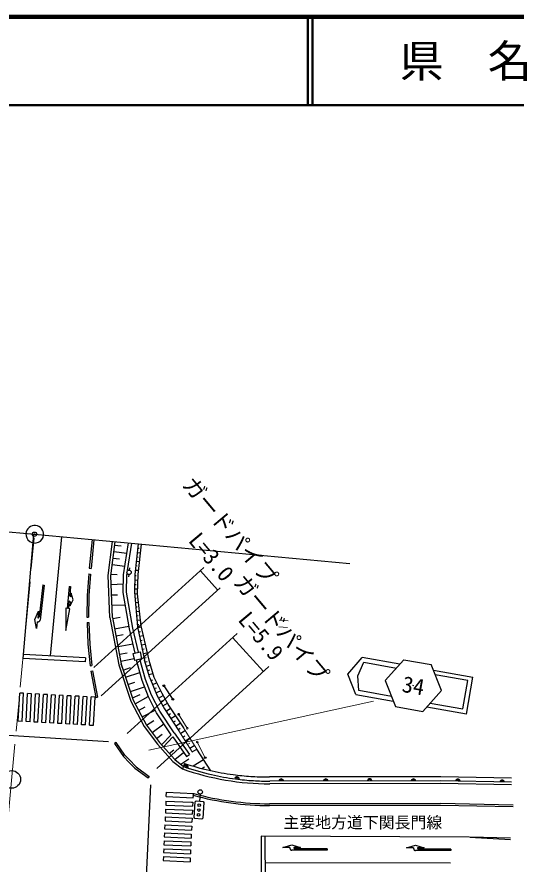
# Model space of a CAD drawing. Units: millimetres, scale not verified. Extents: x 40000 to 680000, y 20000 to 380000.
# Drawn here: x 264772 to 321338, y 284002 to 380000 of the extents above; entities that cross this region are included whole.
import ezdxf
from ezdxf.enums import TextEntityAlignment as Align

# ---------------------------------------------------------------- set-up
doc = ezdxf.new("R2010")
doc.units = ezdxf.units.MM
doc.header["$LTSCALE"] = 1000
doc.header["$PDMODE"] = 32
doc.header["$PDSIZE"] = 500
doc.linetypes.add('CHAIN', pattern=[18.5, 12, -1.5, 3.5, -1.5])
for name, color, linetype, lineweight in [('M-BGD', 7, 'Continuous', 25), ('M-BMK', 2, 'CHAIN', 13), ('M-BMK-SRVR', 3, 'Continuous', 25), ('M-STR-HTXT', 7, 'Continuous', 13), ('M-STR-STRC', 7, 'Continuous', 25), ('M-TTL', 2, 'Continuous', 140), ('M-TTL-LINE', 7, 'Continuous', 50), ('M-TTL-TXT', 7, 'Continuous', 50)]:
    doc.layers.add(name, color=color, linetype=linetype, lineweight=lineweight)
doc.layers.add('M-OTRS', color=6, linetype='Continuous')
doc.styles.add('ＭＳ ゴシック', font='')
doc.styles.get('ＭＳ ゴシック').set_extended_font_data('MS Gothic')

msp = doc.modelspace()

# ---------------------------------------------------------------- linework, layer by layer
at = {"layer": 'M-BGD'}
for p, q in [((231004, 324688), (266751, 321378)), ((266751, 321378), (302498, 318067)), ((273279, 320773), (272967, 317522)), ((273478, 320755), (273166, 317502)), ((275105, 316691), (275595, 320559)), ((275406, 316678), (275894, 320531)), ((275846, 320158), (276595, 320064)), ((276838, 316778), (277410, 320390)), ((277318, 317251), (277809, 320353)), ((278499, 320290), (278136, 316824)), ((278450, 319811), (278626, 319793)), ((278856, 320256), (278477, 316816)), ((275752, 319407), (277225, 319220)), ((278345, 318817), (278519, 318799)), ((278397, 319314), (278748, 319277)), ((275565, 317933), (276993, 317752)), ((275658, 318670), (276384, 318578)), ((278241, 317822), (278412, 317804)), ((278293, 318320), (278638, 318283)), ((272915, 316889), (272712, 314444)), ((272915, 316885), (272712, 314440)), ((273114, 316872), (272912, 314427)), ((273114, 316868), (272912, 314424)), ((272915, 316885), (273114, 316868)), ((272967, 317522), (273166, 317502)), ((275428, 316863), (276146, 316807)), ((277238, 316743), (277268, 316930)), ((277442, 316814), (277403, 316567)), ((277520, 317308), (277559, 317555)), ((278136, 316828), (278084, 314823)), ((278136, 316824), (278084, 314819)), ((278189, 317325), (278529, 317289)), ((278477, 316816), (278385, 314623)), ((278477, 316820), (278386, 314626)), ((275301, 311925), (275105, 316691)), ((275600, 311959), (275406, 316678)), ((276801, 314770), (276838, 316778)), ((277202, 314801), (277238, 316743)), ((278120, 316197), (278451, 316189)), ((278133, 316697), (278302, 316693)), ((275447, 315686), (276819, 315743)), ((278093, 315198), (278410, 315189)), ((278107, 315698), (278268, 315693)), ((272712, 314440), (272700, 311974)), ((272912, 314439), (272900, 311973)), ((275511, 314494), (276176, 314521)), ((277522, 310657), (276801, 314770)), ((277914, 310736), (277202, 314801)), ((278084, 314823), (278437, 310895)), ((278084, 314819), (278437, 310891)), ((278101, 314630), (278387, 314655)), ((278146, 314132), (278294, 314145)), ((278385, 314623), (278815, 310987)), ((275543, 313333), (277042, 313395)), ((278191, 313634), (278500, 313662)), ((278235, 313136), (278397, 313150)), ((278280, 312638), (278618, 312668)), ((278325, 312140), (278501, 312156)), ((272700, 311974), (272900, 311973)), ((272712, 311361), (272912, 311369)), ((272712, 311361), (272816, 308905)), ((272912, 311369), (273016, 308913)), ((275301, 311925), (276309, 306585)), ((275600, 311959), (276600, 306660)), ((275650, 311833), (276466, 311989)), ((278370, 311642), (278735, 311675)), ((278415, 311144), (278604, 311161)), ((275846, 310660), (277468, 310968)), ((278152, 307907), (277522, 310657)), ((278541, 307997), (277914, 310736)), ((278437, 310891), (279235, 307124)), ((278458, 310795), (278843, 310877)), ((278562, 310306), (278760, 310348)), ((278815, 310987), (279731, 307108)), ((276000, 309849), (276818, 310005)), ((278665, 309817), (279073, 309903)), ((278769, 309328), (278978, 309372)), ((272816, 308908), (273070, 306482)), ((273016, 308929), (273270, 306503)), ((276229, 308643), (277910, 308963)), ((278873, 308839), (279302, 308930)), ((278977, 308349), (279197, 308396)), ((276395, 307771), (277252, 307933)), ((278066, 307277), (276544, 306945)), ((277943, 307859), (278723, 308038)), ((278121, 307080), (277943, 307859)), ((278901, 307258), (278121, 307080)), ((279349, 304934), (278716, 307216)), ((278723, 308038), (278901, 307258)), ((279080, 307860), (279532, 307956)), ((279184, 307371), (279415, 307420)), ((273070, 306482), (273270, 306503)), ((276309, 306585), (277669, 302447)), ((276509, 307138), (276600, 306660)), ((276758, 306178), (276600, 306660)), ((276600, 306660), (277946, 302565)), ((276819, 305993), (277653, 306267)), ((278968, 304810), (278325, 307126)), ((279841, 305114), (279235, 307124)), ((279303, 306906), (279527, 306974)), ((279448, 306428), (279894, 306563)), ((279731, 307108), (280296, 305186)), ((273149, 305865), (273346, 305902)), ((273149, 305865), (273712, 302869)), ((273346, 305902), (273908, 302906)), ((277087, 305178), (278717, 305713)), ((279593, 305949), (279814, 306016)), ((279738, 305471), (280177, 305604)), ((277355, 304363), (278151, 304624)), ((279663, 302964), (278968, 304810)), ((280030, 303127), (279349, 304934)), ((279841, 305114), (280661, 303071)), ((279966, 304812), (280180, 304898)), ((280151, 304348), (280615, 304532)), ((280296, 305186), (281184, 303365)), ((277623, 303548), (279243, 304080)), ((280337, 303883), (280586, 303982)), ((280522, 303419), (281054, 303631)), ((281184, 303365), (281998, 301924)), ((281424, 304211), (282435, 302668)), ((273712, 302869), (273908, 302906)), ((277669, 302447), (279188, 299584)), ((277861, 302836), (278752, 303220)), ((277946, 302565), (279442, 299746)), ((278153, 302175), (279659, 302975)), ((280604, 301123), (279663, 302964)), ((280950, 301325), (280030, 303127)), ((280661, 303071), (281486, 301611)), ((280809, 302808), (281332, 303103)), ((281055, 302372), (281316, 302520)), ((278552, 301422), (279299, 301818)), ((278952, 300669), (280434, 301455)), ((281301, 301937), (281823, 302232)), ((281486, 301611), (283134, 299103)), ((281668, 301327), (282172, 301652)), ((281998, 301924), (283639, 299427)), ((282239, 298642), (280604, 301123)), ((282573, 298861), (280950, 301325)), ((281939, 300907), (282190, 301069)), ((282209, 300487), (282712, 300810)), ((279188, 299584), (280708, 297581)), ((279442, 299746), (280292, 300267)), ((279442, 299746), (280940, 297771)), ((280095, 298901), (281402, 299912)), ((282480, 300066), (282731, 300228)), ((282751, 299646), (283252, 299968)), ((275165, 297837), (259270, 298836)), ((280600, 298248), (281229, 298734)), ((281150, 297501), (282239, 298642)), ((282573, 298861), (284313, 296419)), ((283021, 299225), (283271, 299386)), ((283292, 298805), (283792, 299127)), ((276013, 297784), (275847, 297672)), ((275847, 297672), (276843, 296198)), ((276998, 296325), (276013, 297784)), ((280940, 297771), (282653, 295833)), ((281367, 297293), (282455, 298435)), ((282455, 298435), (283982, 296194)), ((283563, 298385), (283812, 298545)), ((280708, 297581), (282446, 295614)), ((282021, 296541), (282562, 296961)), ((282653, 295833), (283667, 296648)), ((284374, 297123), (284871, 297443)), ((284645, 296703), (285153, 297023)), ((286755, 294581), (285153, 297023)), ((276843, 296198), (277508, 295525)), ((276998, 296325), (277485, 295833)), ((277485, 295833), (278269, 295039)), ((282653, 295833), (283651, 295059)), ((283363, 295306), (284259, 295938)), ((283982, 296194), (284313, 296419)), ((284752, 295117), (285918, 295861)), ((277508, 295525), (278138, 294887)), ((278138, 294887), (279654, 293769)), ((278269, 295039), (279772, 293930)), ((282446, 295614), (283551, 294775)), ((283773, 295407), (283551, 294775)), ((285716, 294840), (286029, 295015)), ((279772, 293930), (279654, 293769)), ((279654, 293769), (279772, 293930)), ((293141, 293878), (293379, 293877)), ((312795, 293889), (293379, 293877)), ((320821, 293726), (312795, 293889)), ((312788, 293449), (293419, 293393)), ((312787, 293149), (293419, 293093)), ((320810, 292986), (312787, 293149)), ((320810, 292986), (312787, 293149)), ((320814, 293286), (312790, 293449)), ((320814, 293286), (312790, 293449)), ((284744, 291498), (284812, 291996)), ((284758, 291797), (284811, 291990)), ((285524, 291923), (285471, 291125)), ((284844, 289263), (284965, 291059)), ((284965, 291059), (285071, 291152)), ((285071, 291152), (285870, 291098)), ((285963, 290992), (285841, 289196)), ((285870, 291098), (285963, 290992)), ((312765, 290849), (293378, 290837)), ((312763, 290649), (293378, 290637)), ((321012, 290481), (312763, 290649)), ((321017, 290681), (312765, 290849)), ((284937, 289157), (284844, 289263)), ((285735, 289103), (284937, 289157)), ((285841, 289196), (285735, 289103))]:
    msp.add_line(p, q, dxfattribs=at)
for centre, radius in [((277481, 317065), 250), ((281424, 304211), 100), ((282435, 302668), 100), ((283096, 300975), 100), ((286117, 296058), 100), ((285541, 292173), 250), ((285403, 290127), 150), ((285440, 290676), 150), ((285366, 289579), 150)]:
    msp.add_circle(centre, radius, dxfattribs=at)
for centre, radius, start, end in [((293457, 323093), 30000, 250.72026, 269.92707), ((293457, 323093), 29700, 250.72026, 257.12307), ((283911, 294950), 256, 352.89477, 147.53377), ((293179, 323578), 29700, 251.53553, 257.12307), ((283910, 294945), 163, 2.83377, 137.59477), ((293179, 323578), 29700, 257.12307, 262.44466), ((293457, 323093), 29700, 257.12307, 262.44466), ((293179, 323578), 29700, 262.44466, 266.34497), ((289704, 293624), 256, 2.89477, 157.53377), ((289703, 293618), 163, 12.83377, 147.59477), ((293179, 323578), 29700, 266.34497, 269.92707), ((293457, 323093), 29700, 262.44466, 266.34497), ((293457, 323093), 29700, 266.34497, 269.92707), ((294722, 293395), 256, 12.89477, 167.53377), ((294722, 293389), 163, 22.83377, 157.59477), ((299774, 293399), 256, 12.89477, 167.53377), ((299774, 293393), 163, 22.83377, 157.59477), ((304741, 293410), 256, 12.89477, 167.53377), ((304741, 293404), 163, 22.83377, 157.59477), ((309707, 293399), 256, 12.89477, 167.53377), ((309708, 293393), 163, 22.83377, 157.59477), ((314737, 293384), 256, 12.89477, 167.53377), ((314737, 293378), 163, 22.83377, 157.59477), ((319759, 293265), 256, 12.89477, 167.53377), ((319758, 293258), 163, 22.83377, 157.59477), ((293367, 323137), 32300, 254.64003, 270.01927), ((293367, 323137), 32500, 254.64003, 270.01933)]:
    msp.add_arc(centre, radius, start, end, dxfattribs=at)
at = {"layer": 'M-BMK'}
msp.add_line((263440, 285631), (266751, 321378), dxfattribs=at)
at = {"layer": 'M-BMK-SRVR'}
msp.add_circle((264180, 293596), 1000, dxfattribs=at)
for start, end in [(354.70886, 174.70886), (174.70886, 354.70886)]:
    msp.add_arc((266793, 321374), 1000, start, end, dxfattribs=at)
at = {"layer": 'M-OTRS'}
msp.add_point((266747, 321380), dxfattribs=at)
at = {"layer": 'M-STR-HTXT'}
for p, q in [((273476, 306278), (285945, 317621)), ((285580, 317216), (287519, 315085)), ((274301, 303061), (287798, 315316)), ((295504, 311556), (294507, 311626)), ((277255, 298797), (289724, 310140)), ((294454, 310878), (295452, 310808)), ((289189, 309684), (292696, 305831)), ((280625, 294843), (293310, 306382)), ((305166, 302466), (279731, 296902)), ((283096, 300975), (284078, 299396)), ((283134, 299103), (284645, 296703)), ((283639, 299427), (285153, 297023)), ((283833, 297964), (284332, 298285)), ((284104, 297544), (284353, 297704)), ((285207, 297831), (286117, 296058))]:
    msp.add_line(p, q, dxfattribs=at)
for centre in [(284078, 299396), (285207, 297831)]:
    msp.add_circle(centre, 100, dxfattribs=at)
at = {"layer": 'M-STR-STRC'}
for p, q in [((265461, 307305), (266684, 321384)), ((269808, 321094), (268538, 307583)), ((267691, 315637), (267289, 312032)), ((267840, 315620), (267397, 311642)), ((267691, 315637), (267840, 315620)), ((270698, 315461), (270465, 312972)), ((270698, 315461), (270847, 315447)), ((270847, 315447), (270753, 314440)), ((270889, 314289), (270753, 314440)), ((270793, 313261), (271160, 313957)), ((270929, 314710), (270889, 314289)), ((271160, 313957), (270929, 314710)), ((270315, 312986), (270306, 310476)), ((270465, 312972), (270315, 312986)), ((270696, 313832), (270614, 312958)), ((270764, 312944), (270614, 312958)), ((270833, 313681), (270696, 313832)), ((270833, 313681), (270793, 313261)), ((266801, 311711), (267210, 312672)), ((267210, 312672), (267124, 311902)), ((270306, 310476), (270764, 312944)), ((266988, 310684), (266801, 311711)), ((267074, 311455), (266988, 310684)), ((267074, 311455), (266988, 310684)), ((267424, 311890), (267425, 311893)), ((272501, 306911), (265461, 307305)), ((272526, 307360), (265504, 307753)), ((272526, 307360), (272501, 306911)), ((302271, 305534), (303910, 307408)), ((308168, 306657), (303910, 307408)), ((303422, 305331), (304101, 306867)), ((304101, 306867), (307779, 306218)), ((308612, 307157), (306510, 304786)), ((308612, 307157), (311727, 306608)), ((312891, 303661), (311727, 306608)), ((303170, 303212), (302271, 305534)), ((303534, 303655), (303422, 305331)), ((311973, 305986), (316446, 305198)), ((315867, 304792), (312188, 305441)), ((306510, 304786), (307674, 301839)), ((315300, 301581), (315867, 304792)), ((315706, 301002), (316446, 305198)), ((264910, 300189), (265084, 303379)), ((265533, 303354), (265084, 303379)), ((265360, 300164), (265533, 303354)), ((307213, 303007), (303534, 303655)), ((309618, 304285), (309700, 304224)), ((310789, 301290), (312891, 303661)), ((265809, 300140), (265982, 303330)), ((266432, 303305), (265982, 303330)), ((266258, 300116), (266432, 303305)), ((266707, 300091), (266881, 303281)), ((267330, 303256), (266881, 303281)), ((267157, 300067), (267330, 303256)), ((267606, 300042), (267780, 303232)), ((268229, 303208), (267780, 303232)), ((268055, 300018), (268229, 303208)), ((268505, 299993), (268678, 303183)), ((269127, 303159), (268678, 303183)), ((268954, 299969), (269127, 303159)), ((269403, 299944), (269577, 303134)), ((270026, 303110), (269577, 303134)), ((269853, 299920), (270026, 303110)), ((270302, 299896), (270475, 303085)), ((270925, 303061), (270475, 303085)), ((270751, 299871), (270925, 303061)), ((271200, 299847), (271374, 303036)), ((271823, 303012), (271374, 303036)), ((271650, 299822), (271823, 303012)), ((272099, 299798), (272273, 302988)), ((272722, 302963), (272273, 302988)), ((272548, 299773), (272722, 302963)), ((272998, 299749), (273171, 302939)), ((273621, 302914), (273171, 302939)), ((273447, 299724), (273621, 302914)), ((303170, 303212), (307428, 302461)), ((307674, 301839), (310789, 301290)), ((315706, 301002), (311233, 301790)), ((311622, 302229), (315300, 301581)), ((265360, 300164), (264910, 300189)), ((266258, 300116), (265809, 300140)), ((267157, 300067), (266707, 300091)), ((268055, 300018), (267606, 300042)), ((268954, 299969), (268505, 299993)), ((269853, 299920), (269403, 299944)), ((270751, 299871), (270302, 299896)), ((271650, 299822), (271200, 299847)), ((272548, 299773), (272099, 299798)), ((272998, 299749), (273447, 299724)), ((279911, 292989), (279341, 280644)), ((281680, 291640), (281703, 292139)), ((281703, 292139), (284812, 291996)), ((281657, 291140), (281636, 290691)), ((281657, 291140), (284541, 291007)), ((281680, 291640), (284744, 291498)), ((284541, 291007), (284699, 291000)), ((284699, 291000), (284678, 290550)), ((281616, 290241), (281595, 289792)), ((281616, 290241), (284658, 290101)), ((281636, 290691), (284678, 290550)), ((284658, 290101), (284637, 289651)), ((281574, 289342), (281554, 288893)), ((281574, 289342), (284616, 289202)), ((281607, 289316), (281574, 289342)), ((281595, 289792), (284637, 289651)), ((284616, 289202), (284596, 288752)), ((281533, 288443), (281512, 287994)), ((281512, 287994), (284554, 287853)), ((281533, 288443), (284575, 288303)), ((281554, 288893), (284596, 288752)), ((284575, 288303), (284554, 287853)), ((281491, 287544), (281471, 287095)), ((281471, 287095), (284513, 286955)), ((281491, 287544), (284533, 287404)), ((284533, 287404), (284513, 286955)), ((292434, 287148), (292441, 281145)), ((316011, 287068), (292434, 287148)), ((292884, 287149), (292891, 281145)), ((320723, 286953), (316111, 287066)), ((316111, 287064), (320721, 286789)), ((281450, 286645), (281429, 286196)), ((281429, 286196), (284471, 286056)), ((281450, 286645), (284492, 286505)), ((284492, 286505), (284471, 286056)), ((294918, 285876), (295919, 286173)), ((295919, 286173), (296918, 285870)), ((308935, 285836), (309936, 286133)), ((309936, 286133), (310935, 285830)), ((281408, 285746), (281388, 285297)), ((281388, 285297), (284430, 285157)), ((281408, 285746), (284451, 285606)), ((284451, 285606), (284430, 285157)), ((295693, 285873), (294918, 285876)), ((295693, 285873), (294918, 285876)), ((299917, 285562), (295914, 285573)), ((296918, 285870), (296143, 285872)), ((296163, 285572), (296167, 285572)), ((299917, 285712), (296290, 285722)), ((299917, 285712), (299917, 285562)), ((309710, 285833), (308935, 285836)), ((309710, 285833), (308935, 285836)), ((313934, 285522), (309931, 285533)), ((310935, 285830), (310160, 285832)), ((310180, 285532), (310184, 285532)), ((313935, 285672), (310308, 285682)), ((313935, 285672), (313934, 285522)), ((281367, 284847), (281346, 284398)), ((281346, 284398), (284388, 284258)), ((281367, 284847), (284409, 284707)), ((284409, 284707), (284388, 284258)), ((313907, 284090), (292888, 284149))]:
    msp.add_line(p, q, dxfattribs=at)
for points in [[(267124, 311902), (267128, 311903), (267133, 311904), (267138, 311905), (267143, 311906), (267148, 311907), (267152, 311908), (267157, 311909), (267162, 311911), (267166, 311912), (267171, 311913), (267176, 311914), (267180, 311916), (267185, 311917), (267189, 311919), (267193, 311921), (267198, 311922), (267202, 311924), (267206, 311926), (267210, 311928), (267214, 311931), (267218, 311933), (267221, 311935), (267225, 311938), (267229, 311940), (267232, 311943), (267235, 311946), (267239, 311950), (267242, 311953), (267245, 311956), (267247, 311960), (267250, 311963), (267253, 311967), (267256, 311970), (267258, 311974), (267261, 311978), (267263, 311982), (267266, 311986), (267268, 311991), (267270, 311995), (267272, 311999), (267275, 312003), (267277, 312008), (267279, 312012), (267281, 312017), (267283, 312021), (267285, 312025), (267287, 312030), (267289, 312034)], [(267074, 311455), (267086, 311455), (267099, 311456), (267111, 311457), (267124, 311458), (267136, 311459), (267149, 311460), (267161, 311461), (267173, 311462), (267185, 311464), (267196, 311465), (267208, 311467), (267219, 311469), (267230, 311472), (267242, 311474), (267252, 311478), (267263, 311482), (267273, 311486), (267282, 311491), (267291, 311496), (267300, 311501), (267309, 311507), (267317, 311513), (267326, 311519), (267333, 311526), (267337, 311530), (267341, 311534), (267344, 311538), (267347, 311543), (267350, 311547), (267353, 311552), (267356, 311556), (267359, 311561), (267362, 311566), (267364, 311571), (267367, 311576), (267370, 311581), (267372, 311586), (267374, 311591), (267377, 311596), (267379, 311601), (267381, 311607), (267384, 311612), (267386, 311618), (267388, 311623), (267390, 311629), (267393, 311634), (267395, 311640), (267397, 311645)], [(295693, 285873), (295695, 285861), (295697, 285849), (295699, 285837), (295701, 285824), (295703, 285812), (295706, 285800), (295708, 285787), (295711, 285775), (295714, 285764), (295716, 285753), (295719, 285742), (295723, 285731), (295726, 285720), (295731, 285709), (295735, 285698), (295740, 285688), (295746, 285679), (295751, 285670), (295757, 285662), (295763, 285653), (295770, 285645), (295777, 285638), (295784, 285630), (295792, 285623), (295796, 285620), (295801, 285617), (295805, 285614), (295810, 285611), (295814, 285609), (295819, 285606), (295824, 285604), (295829, 285602), (295834, 285599), (295839, 285597), (295845, 285595), (295850, 285593), (295855, 285591), (295861, 285589), (295866, 285588), (295872, 285586), (295877, 285584), (295883, 285583), (295889, 285581), (295894, 285579), (295900, 285578), (295906, 285576), (295911, 285574), (295917, 285573)], [(296143, 285872), (296144, 285868), (296146, 285863), (296147, 285858), (296149, 285854), (296151, 285849), (296152, 285844), (296154, 285840), (296156, 285835), (296157, 285831), (296159, 285826), (296161, 285822), (296163, 285818), (296165, 285813), (296167, 285809), (296169, 285805), (296171, 285801), (296174, 285797), (296176, 285793), (296178, 285789), (296181, 285786), (296184, 285782), (296186, 285779), (296189, 285775), (296192, 285772), (296196, 285769), (296199, 285766), (296203, 285763), (296206, 285761), (296210, 285758), (296213, 285755), (296217, 285753), (296221, 285751), (296225, 285748), (296229, 285746), (296234, 285744), (296238, 285742), (296242, 285740), (296247, 285738), (296251, 285737), (296255, 285735), (296260, 285733), (296264, 285731), (296269, 285730), (296274, 285728), (296278, 285727), (296283, 285725), (296288, 285723), (296292, 285722)], [(309710, 285833), (309712, 285821), (309714, 285809), (309716, 285796), (309719, 285784), (309721, 285772), (309723, 285760), (309726, 285747), (309728, 285735), (309731, 285724), (309734, 285713), (309737, 285702), (309740, 285691), (309744, 285680), (309748, 285669), (309753, 285658), (309758, 285648), (309763, 285639), (309769, 285630), (309774, 285622), (309781, 285613), (309787, 285605), (309794, 285597), (309802, 285590), (309810, 285583), (309814, 285580), (309818, 285577), (309823, 285574), (309827, 285571), (309832, 285569), (309837, 285566), (309842, 285564), (309846, 285562), (309852, 285559), (309857, 285557), (309862, 285555), (309867, 285553), (309873, 285551), (309878, 285549), (309884, 285548), (309889, 285546), (309895, 285544), (309900, 285542), (309906, 285541), (309912, 285539), (309917, 285538), (309923, 285536), (309929, 285534), (309934, 285533)], [(310160, 285832), (310162, 285827), (310163, 285823), (310165, 285818), (310166, 285814), (310168, 285809), (310170, 285804), (310171, 285800), (310173, 285795), (310175, 285791), (310177, 285786), (310178, 285782), (310180, 285778), (310182, 285773), (310184, 285769), (310186, 285765), (310189, 285761), (310191, 285757), (310193, 285753), (310196, 285749), (310198, 285746), (310201, 285742), (310204, 285739), (310207, 285735), (310210, 285732), (310213, 285729), (310217, 285726), (310220, 285723), (310224, 285720), (310227, 285718), (310231, 285715), (310235, 285713), (310239, 285711), (310243, 285708), (310247, 285706), (310251, 285704), (310255, 285702), (310260, 285700), (310264, 285698), (310268, 285697), (310273, 285695), (310277, 285693), (310282, 285691), (310287, 285690), (310291, 285688), (310296, 285686), (310301, 285685), (310305, 285683), (310310, 285682)]]:
    msp.add_lwpolyline(points, dxfattribs=at)
at = {"layer": 'M-TTL'}
msp.add_line((680000, 380000), (40000, 380000), dxfattribs=at)
at = {"layer": 'M-TTL-LINE'}
for p, q in [((297750, 380000), (297750, 370000)), ((298250, 380000), (298250, 370000)), ((40000, 370000), (680000, 370000))]:
    msp.add_line(p, q, dxfattribs=at)

# ---------------------------------------------------------------- texts
at = {"layer": 'M-BGD', "style": 'ＭＳ ゴシック'}
msp.add_text('主要地方道下関長門線', height=1320, rotation=359.991, dxfattribs=at).set_placement((312972, 287666), align=Align.BOTTOM_RIGHT)
at = {"layer": 'M-STR-HTXT', "style": 'ＭＳ ゴシック'}
for p in [(287808, 320868), (293613, 309814)]:
    msp.add_text('ガードパイプ', height=1833, rotation=310, dxfattribs=at).set_placement(p, align=Align.BOTTOM_CENTER)
for s, p in [('L=3.0', (283687, 320264)), ('L=5.9', (289311, 311289))]:
    msp.add_text(s, height=1833, rotation=310, dxfattribs=at).set_placement(p, align=Align.BOTTOM_LEFT)
at = {"layer": 'M-STR-STRC', "style": 'ＭＳ ゴシック'}
msp.add_text('34', height=1833, rotation=350, dxfattribs=at).set_placement((309700, 304224), align=Align.MIDDLE_CENTER)
at = {"layer": 'M-TTL-TXT', "style": 'ＭＳ ゴシック'}
msp.add_text('県\u3000名', height=3666, dxfattribs=at).set_placement((315625, 375000), align=Align.MIDDLE_CENTER)

doc.saveas('drawing.dxf')
